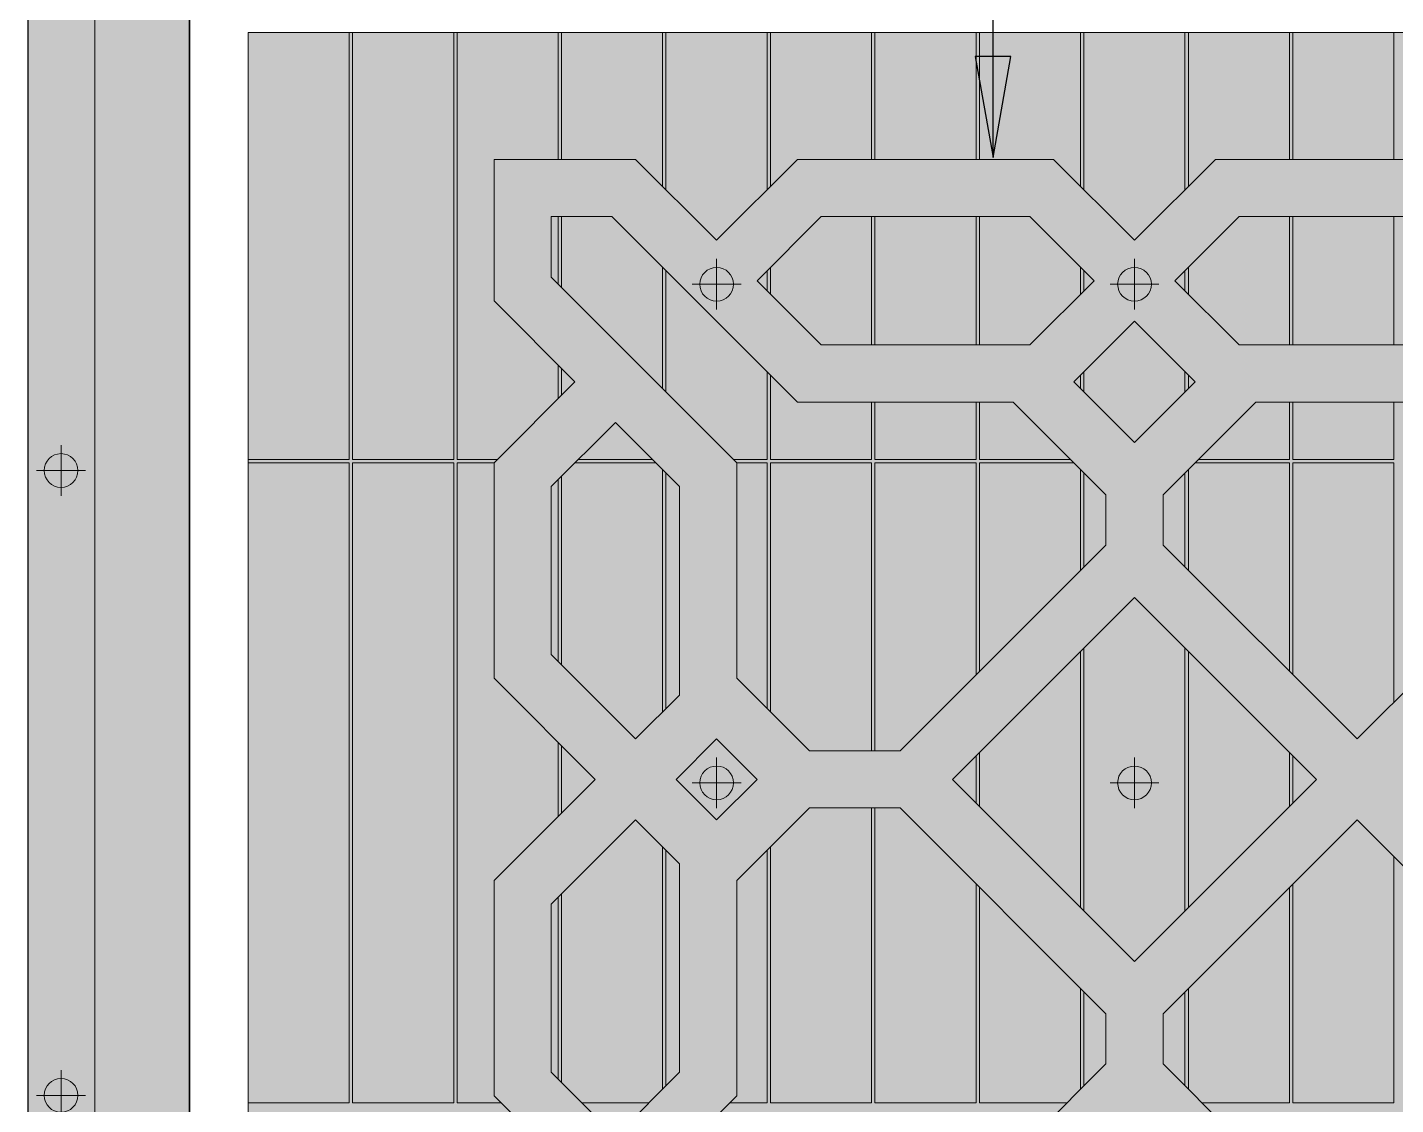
# Model space of a CAD drawing. Header units: millimetres. Extents: x -794334 to -714814, y -17806 to 22403.
# Drawn here: x -766307 to -762247, y 6057 to 9255 of the extents above; entities that cross this region are included whole.
import ezdxf
from ezdxf.xclip import XClip

# ---------------------------------------------------------------- set-up
doc = ezdxf.new("R2010")
doc.units = ezdxf.units.MM
doc.header["$XCLIPFRAME"] = 0
for name, color, linetype, lineweight in [('A-ANNO-NOTE', 3, 'Continuous', 25), ('A-CLNG', 2, 'Continuous', 9), ('A-CLNG-PATT', 2, 'Continuous', 9), ('A-DETL-GENF', 2, 'Continuous', 9), ('A-GENM', 1, 'Continuous', 9), ('E-LITE-EQPM', 2, 'Continuous', 9)]:
    doc.layers.add(name, color=color, linetype=linetype, lineweight=lineweight)
doc.layers.add('A11_ALU.SOLID SHEET', color=2, linetype='Continuous')

# ---------------------------------------------------------------- blocks, each defined once
blk = doc.blocks.new('PP19 Double Pattern Feature Ceiling - Type 1-V209-4252-01 ENLARGED CONCOURSE LEVEL - REFLECTED CEILING PLAN - SHEET 3')
at = {"layer": 'A-GENM'}
h = blk.add_hatch(color=256, dxfattribs=at)
h.paths.add_polyline_path([(269.1, -1809.1), (1028.8, -1809.1), (1268.9, -1569), (1509.1, -1809.1), (2268.8, -1809.1), (2508.9, -1569), (2749.1, -1809.1), (3169.3, -1809.1), (3169.3, -1388.9), (2929.1, -1148.8), (3169.3, -908.7), (3169.3, -269), (2869.1, 31.2), (3169.3, 331.3), (3169.3, 971), (2929.1, 1211.2), (3169.3, 1451.3), (3169.3, 1871.5), (2749.1, 1871.5), (2508.9, 1631.4), (2268.8, 1871.5), (1509.1, 1871.5), (1268.9, 1631.4), (1028.8, 1871.5), (269.1, 1871.5), (28.9, 1631.4), (-211.2, 1871.5), (-970.9, 1871.5), (-1211.1, 1631.4), (-1451.2, 1871.5), (-2210.9, 1871.5), (-2451.1, 1631.4), (-2691.2, 1871.5), (-3111.4, 1871.5), (-3111.4, 1451.3), (-2871.3, 1211.2), (-3111.4, 971), (-3111.4, 331.3), (-2811.2, 31.2), (-3111.4, -269), (-3111.4, -908.7), (-2871.3, -1148.8), (-3111.4, -1388.9), (-3111.4, -1809.1), (-2691.2, -1809.1), (-2451.1, -1569), (-2210.9, -1809.1), (-1451.2, -1809.1), (-1211.1, -1569), (-970.9, -1809.1), (-211.2, -1809.1), (28.9, -1569)])
h.paths.add_polyline_path([(958.5, -1639.3), (339.4, -1639.3), (149, -1448.9), (339.4, -1258.5), (958.5, -1258.5), (1148.9, -1448.9)])
h.paths.add_polyline_path([(1736.1, -1639.3), (1579.4, -1639.3), (1389, -1448.9), (1579.4, -1258.5), (2198.5, -1258.5), (2388.9, -1448.9), (2198.5, -1639.3)])
h.paths.add_polyline_path([(-900.6, -1639.3), (-1091, -1448.9), (-900.6, -1258.5), (-281.5, -1258.5), (-91.1, -1448.9), (-281.5, -1639.3), (-435.9, -1639.3)])
h.paths.add_polyline_path([(-2140.6, -1639.3), (-2331, -1448.9), (-2140.6, -1258.5), (-1521.5, -1258.5), (-1331.1, -1448.9), (-1521.9, -1639.3)])
h.paths.add_polyline_path([(2999.5, -1639.3), (2819.4, -1639.3), (2268.8, -1088.8), (1629.1, -1088.8), (1353.8, -813.5), (1353.8, -664.3), (1964.4, -53.7), (2233.7, -53.7), (2448.9, -269), (2448.9, -908.7), (2999.5, -1459.2)])
h.paths.add_polyline_path([(-2941.6, -1639.3), (-2941.6, -1459.2), (-2391, -908.7), (-2391, -269), (-2175.8, -53.7), (-1906.5, -53.7), (-1295.9, -664.3), (-1295.9, -813.5), (-1571.2, -1088.8), (-2210.9, -1088.8), (-2761.5, -1639.3)])
h.paths.add_polyline_path([(1268.9, -1328.9), (1088.9, -1148.8), (1268.9, -968.7), (1449, -1148.8), (1354.9, -1242.9)])
h.paths.add_polyline_path([(-1211.1, -1328.9), (-1391.1, -1148.8), (-1211.1, -968.7), (-1031, -1148.8), (-1125.1, -1242.9)])
h.paths.add_polyline_path([(28.9, -1328.9), (-151.1, -1148.8), (28.9, -968.7), (209, -1148.8)])
h.paths.add_polyline_path([(650.1, -1088.8), (389.1, -1088.8), (113.8, -813.5), (113.8, -583.7), (608.6, -88.9), (1184.1, -664.3), (1184.1, -813.5), (908.8, -1088.8)])
h.paths.add_polyline_path([(-331.2, -1088.8), (-850.9, -1088.8), (-1126.2, -813.5), (-1126.2, -664.3), (-550.7, -88.9), (-55.9, -583.7), (-55.9, -813.5)])
h.paths.add_polyline_path([(2809.1, -1028.7), (2618.7, -838.3), (2618.7, -219.2), (2749.1, -88.9), (2999.5, -339.3), (2999.5, -838.3), (2822.1, -1015.7)])
h.paths.add_polyline_path([(-2751.2, -1028.7), (-2941.6, -838.3), (-2941.6, -339.3), (-2691.2, -88.9), (-2560.8, -219.2), (-2560.8, -838.3), (-2608, -885.5)])
h.paths.add_polyline_path([(1268.9, -509.1), (728.7, 31.2), (1268.9, 571.4), (1809.2, 31.2), (1736.1, -41.9)])
h.paths.add_polyline_path([(-1211.1, -509.1), (-1751.3, 31.2), (-1211.1, 571.4), (-670.8, 31.2)])
h.paths.add_polyline_path([(28.9, -428.4), (-430.7, 31.2), (28.9, 490.8), (488.6, 31.2)])
h.paths.add_polyline_path([(2508.9, -88.9), (2388.9, 31.2), (2508.9, 151.2), (2629, 31.2)])
h.paths.add_polyline_path([(-2451.1, -88.9), (-2571.1, 31.2), (-2451.1, 151.2), (-2331, 31.2)])
h.paths.add_polyline_path([(1964.4, 116.1), (1353.8, 726.7), (1353.8, 875.8), (1629.1, 1151.1), (2268.8, 1151.1), (2819.4, 1701.7), (2999.5, 1701.7), (2999.5, 1521.6), (2448.9, 971), (2448.9, 331.3), (2233.7, 116.1)])
h.paths.add_polyline_path([(-2175.8, 116.1), (-2391, 331.3), (-2391, 971), (-2941.6, 1521.6), (-2941.6, 1701.7), (-2761.5, 1701.7), (-2210.9, 1151.1), (-1571.2, 1151.1), (-1295.9, 875.8), (-1295.9, 726.7), (-1906.5, 116.1)])
h.paths.add_polyline_path([(608.6, 151.2), (113.8, 646), (113.8, 875.8), (389.1, 1151.1), (908.8, 1151.1), (1184.1, 875.8), (1184.1, 726.7)])
h.paths.add_polyline_path([(2749.1, 151.2), (2618.7, 281.6), (2618.7, 900.7), (2809.1, 1091.1), (2999.5, 900.7), (2999.5, 401.7), (2822.1, 224.3)])
h.paths.add_polyline_path([(-550.7, 151.2), (-1126.2, 726.7), (-1126.2, 875.8), (-850.9, 1151.1), (-331.2, 1151.1), (-55.9, 875.8), (-55.9, 646), (-435.9, 266.1)])
h.paths.add_polyline_path([(-2691.2, 151.2), (-2941.6, 401.7), (-2941.6, 900.7), (-2751.2, 1091.1), (-2560.8, 900.7), (-2560.8, 281.6), (-2608, 234.4)])
h.paths.add_polyline_path([(1268.9, 1031.1), (1088.9, 1211.2), (1268.9, 1391.2), (1449, 1211.2)])
h.paths.add_polyline_path([(28.9, 1031.1), (-151.1, 1211.2), (28.9, 1391.2), (209, 1211.2)])
h.paths.add_polyline_path([(-1211.1, 1031.1), (-1391.1, 1211.2), (-1211.1, 1391.2), (-1031, 1211.2)])
h.paths.add_polyline_path([(650.1, 1320.9), (339.4, 1320.9), (149, 1511.3), (339.4, 1701.7), (958.5, 1701.7), (1148.9, 1511.3), (958.5, 1320.9)])
h.paths.add_polyline_path([(1736.1, 1320.9), (1579.4, 1320.9), (1389, 1511.3), (1579.4, 1701.7), (2198.5, 1701.7), (2388.9, 1511.3), (2198.5, 1320.9)])
h.paths.add_polyline_path([(-900.6, 1320.9), (-1091, 1511.3), (-900.6, 1701.7), (-281.5, 1701.7), (-91.1, 1511.3), (-281.5, 1320.9), (-435.9, 1320.9)])
h.paths.add_polyline_path([(-1521.9, 1320.9), (-2140.6, 1320.9), (-2331, 1511.3), (-2140.6, 1701.7), (-1521.5, 1701.7), (-1331.1, 1511.3), (-1521.5, 1320.9)])
for p, q in [((-2691.2, 1871.5), (-3111.4, 1871.5)), ((-3111.4, 1871.5), (-3111.4, 1451.3)), ((-3111.4, 1451.3), (-3111.4, 1871.5)), ((-3111.4, 1871.5), (-2691.2, 1871.5)), ((-2451.1, 1631.4), (-2691.2, 1871.5)), ((-2691.2, 1871.5), (-2451.1, 1631.4)), ((-2210.9, 1871.5), (-2451.1, 1631.4)), ((-2451.1, 1631.4), (-2210.9, 1871.5)), ((-1451.2, 1871.5), (-2210.9, 1871.5)), ((-2210.9, 1871.5), (-1451.2, 1871.5)), ((-1211.1, 1631.4), (-1451.2, 1871.5)), ((-1451.2, 1871.5), (-1211.1, 1631.4)), ((-970.9, 1871.5), (-1211.1, 1631.4)), ((-1211.1, 1631.4), (-970.9, 1871.5)), ((-211.2, 1871.5), (-970.9, 1871.5)), ((-970.9, 1871.5), (-211.2, 1871.5)), ((-2941.6, 1521.6), (-2941.6, 1701.7)), ((-2941.6, 1701.7), (-2761.5, 1701.7)), ((-2761.5, 1701.7), (-2941.6, 1701.7)), ((-2941.6, 1701.7), (-2941.6, 1521.6)), ((-2761.5, 1701.7), (-2210.9, 1151.1)), ((-2210.9, 1151.1), (-2761.5, 1701.7)), ((-2331, 1511.3), (-2140.6, 1701.7)), ((-2140.6, 1701.7), (-2331, 1511.3)), ((-2140.6, 1701.7), (-1521.9, 1701.7)), ((-1521.5, 1701.7), (-2140.6, 1701.7)), ((-1521.5, 1701.7), (-1331.1, 1511.3)), ((-1331.1, 1511.3), (-1521.5, 1701.7)), ((-1091, 1511.3), (-900.6, 1701.7)), ((-900.6, 1701.7), (-1091, 1511.3)), ((-900.6, 1701.7), (-281.5, 1701.7)), ((-281.5, 1701.7), (-900.6, 1701.7)), ((-2391, 971), (-2941.6, 1521.6)), ((-2941.6, 1521.6), (-2391, 971)), ((-2140.6, 1320.9), (-2331, 1511.3)), ((-2331, 1511.3), (-2140.6, 1320.9)), ((-1331.1, 1511.3), (-1521.5, 1320.9)), ((-1521.5, 1320.9), (-1331.1, 1511.3)), ((-900.6, 1320.9), (-1091, 1511.3)), ((-1091, 1511.3), (-900.6, 1320.9)), ((-3111.4, 1451.3), (-2871.3, 1211.2)), ((-2871.3, 1211.2), (-3111.4, 1451.3)), ((-1391.1, 1211.2), (-1211.1, 1391.2)), ((-1211.1, 1391.2), (-1391.1, 1211.2)), ((-1211.1, 1391.2), (-1031, 1211.2)), ((-1031, 1211.2), (-1211.1, 1391.2)), ((-1521.9, 1320.9), (-2140.6, 1320.9)), ((-2140.6, 1320.9), (-1521.5, 1320.9)), ((-281.5, 1320.9), (-900.6, 1320.9)), ((-900.6, 1320.9), (-281.5, 1320.9)), ((-2871.3, 1211.2), (-3111.4, 971)), ((-3111.4, 971), (-2871.3, 1211.2)), ((-1211.1, 1031.1), (-1391.1, 1211.2)), ((-1391.1, 1211.2), (-1211.1, 1031.1)), ((-1031, 1211.2), (-1211.1, 1031.1)), ((-1211.1, 1031.1), (-1031, 1211.2)), ((-2210.9, 1151.1), (-1571.2, 1151.1)), ((-1571.2, 1151.1), (-2210.9, 1151.1)), ((-1571.2, 1151.1), (-1295.9, 875.8)), ((-1295.9, 875.8), (-1571.2, 1151.1)), ((-1126.2, 875.8), (-850.9, 1151.1)), ((-850.9, 1151.1), (-1126.2, 875.8)), ((-850.9, 1151.1), (-331.2, 1151.1)), ((-331.2, 1151.1), (-850.9, 1151.1)), ((-2941.6, 900.7), (-2751.2, 1091.1)), ((-2751.2, 1091.1), (-2941.6, 900.7)), ((-2751.2, 1091.1), (-2560.8, 900.7)), ((-2560.8, 900.7), (-2751.2, 1091.1)), ((-3111.4, 971), (-3111.4, 331.3)), ((-3111.4, 331.3), (-3111.4, 971)), ((-2391, 331.3), (-2391, 971)), ((-2391, 971), (-2391, 331.3)), ((-2941.6, 401.7), (-2941.6, 900.7)), ((-2941.6, 900.7), (-2941.6, 401.7)), ((-2560.8, 900.7), (-2560.8, 281.6)), ((-2560.8, 281.6), (-2560.8, 900.7)), ((-1295.9, 875.8), (-1295.9, 726.7)), ((-1295.9, 726.7), (-1295.9, 875.8)), ((-1126.2, 726.7), (-1126.2, 875.8)), ((-1126.2, 875.8), (-1126.2, 726.7)), ((-1295.9, 726.7), (-1906.5, 116.1)), ((-1906.5, 116.1), (-1295.9, 726.7)), ((-550.7, 151.2), (-1126.2, 726.7)), ((-1126.2, 726.7), (-550.7, 151.2)), ((-55.9, 646), (-550.7, 151.2)), ((-550.7, 151.2), (-55.9, 646)), ((-1751.3, 31.2), (-1211.1, 571.4)), ((-1211.1, 571.4), (-1751.3, 31.2)), ((-1211.1, 571.4), (-670.8, 31.2)), ((-670.8, 31.2), (-1211.1, 571.4)), ((-2691.2, 151.2), (-2941.6, 401.7)), ((-2941.6, 401.7), (-2691.2, 151.2)), ((-3111.4, 331.3), (-2811.2, 31.2)), ((-2811.2, 31.2), (-3111.4, 331.3)), ((-2175.8, 116.1), (-2391, 331.3)), ((-2391, 331.3), (-2175.8, 116.1)), ((-2560.8, 281.6), (-2691.2, 151.2)), ((-2691.2, 151.2), (-2560.8, 281.6)), ((-2571.1, 31.2), (-2451.1, 151.2)), ((-2451.1, 151.2), (-2571.1, 31.2)), ((-2451.1, 151.2), (-2331, 31.2)), ((-2331, 31.2), (-2451.1, 151.2)), ((-1906.5, 116.1), (-2175.8, 116.1)), ((-2175.8, 116.1), (-1906.5, 116.1)), ((-2811.2, 31.2), (-3111.4, -269)), ((-3111.4, -269), (-2811.2, 31.2)), ((-2451.1, -88.9), (-2571.1, 31.2)), ((-2571.1, 31.2), (-2451.1, -88.9)), ((-2331, 31.2), (-2451.1, -88.9)), ((-2451.1, -88.9), (-2331, 31.2)), ((-1211.1, -509.1), (-1751.3, 31.2)), ((-1751.3, 31.2), (-1211.1, -509.1)), ((-670.8, 31.2), (-1211.1, -509.1)), ((-1211.1, -509.1), (-670.8, 31.2)), ((-2391, -269), (-2175.8, -53.7)), ((-2175.8, -53.7), (-2391, -269)), ((-2175.8, -53.7), (-1906.5, -53.7)), ((-1906.5, -53.7), (-2175.8, -53.7)), ((-1906.5, -53.7), (-1295.9, -664.3)), ((-1295.9, -664.3), (-1906.5, -53.7)), ((-2941.6, -339.3), (-2691.2, -88.9)), ((-2691.2, -88.9), (-2941.6, -339.3)), ((-2691.2, -88.9), (-2560.8, -219.2)), ((-2560.8, -219.2), (-2691.2, -88.9)), ((-1126.2, -664.3), (-550.7, -88.9)), ((-550.7, -88.9), (-1126.2, -664.3)), ((-550.7, -88.9), (-55.9, -583.7)), ((-55.9, -583.7), (-550.7, -88.9)), ((-2560.8, -219.2), (-2560.8, -838.3)), ((-2560.8, -838.3), (-2560.8, -219.2)), ((-3111.4, -269), (-3111.4, -908.7)), ((-3111.4, -908.7), (-3111.4, -269)), ((-2391, -908.7), (-2391, -269)), ((-2391, -269), (-2391, -908.7)), ((-2941.6, -838.3), (-2941.6, -339.3)), ((-2941.6, -339.3), (-2941.6, -838.3)), ((-1295.9, -664.3), (-1295.9, -813.5)), ((-1295.9, -813.5), (-1295.9, -664.3)), ((-1126.2, -813.5), (-1126.2, -664.3)), ((-1126.2, -664.3), (-1126.2, -813.5)), ((-2751.2, -1028.7), (-2941.6, -838.3)), ((-2941.6, -838.3), (-2751.2, -1028.7)), ((-2560.8, -838.3), (-2751.2, -1028.7)), ((-2751.2, -1028.7), (-2560.8, -838.3)), ((-1295.9, -813.5), (-1571.2, -1088.8)), ((-1571.2, -1088.8), (-1295.9, -813.5)), ((-850.9, -1088.8), (-1126.2, -813.5)), ((-1126.2, -813.5), (-850.9, -1088.8)), ((-3111.4, -908.7), (-2871.3, -1148.8)), ((-2871.3, -1148.8), (-3111.4, -908.7)), ((-2941.6, -1459.2), (-2391, -908.7)), ((-2391, -908.7), (-2941.6, -1459.2))]:
    blk.add_line(p, q, dxfattribs=at)
blk = doc.blocks.new('Curved Concourse Ceiling6 - Curved Concourse Ceiling-12515612-4252-01 ENLARGED CONCOURSE LEVEL - REFLECTED CEILING PLAN - SHEET 3')
at = {"layer": 'A-GENM'}
h = blk.add_hatch(color=256, dxfattribs=at)
h.paths.add_polyline_path([(-757257.5, 4129), (-757257.5, 9894), (-766307.5, 9893.7), (-766307.4, 4129), (-757903.1, 4129)])
h.paths.add_polyline_path([(-757903.1, 4329), (-766107.5, 4329), (-766107.5, 9694), (-757457.5, 9694), (-757457.5, 4329)])
blk.add_hatch(color=256, dxfattribs=at).paths.add_polyline_path([(-766107.5, 4329), (-765827.5, 4609), (-765827.5, 9414), (-766107.5, 9694), (-766107.5, 4367.5)])
for p, q in [((-766107.5, 9694), (-766107.5, 4329)), ((-766107.5, 9694), (-766107.5, 4329)), ((-765827.5, 4609), (-765827.5, 9414)), ((-765827.5, 9414), (-765827.5, 4609))]:
    blk.add_line(p, q, dxfattribs=at)
blk = doc.blocks.new('*U1029')
at = {"layer": 'A-CLNG-PATT', "lineweight": 25}
h = blk.add_hatch(dxfattribs=at)
h.set_pattern_fill('FP_8', color=256, style=0, pattern_type=2)
h.set_pattern_definition([(270.014, (43947.63, -8158.4), (155.663, -155.587), [37.733, -273.517]), (270.014, (43927.63, -8150.12), (155.663, -155.587), [46.017, -265.233]), (180.014, (43993.66, -8216.12), (-155.663, 155.587), [46.017, -265.233]), (180.014, (43985.37, -8196.12), (-155.663, 155.587), [37.733, -273.517]), (225.014, (44001.3, -8180.18), (-155.663, 155.587), [22.539, -197.548]), (225.014, (44015.45, -8194.32), (-155.663, 155.587), [30.823, -189.264]), (135.014, (44037.25, -8216.11), (155.587, 155.663), [30.823, -189.264]), (135.014, (44045.53, -8196.1), (155.587, 155.663), [22.539, -197.548]), (180.014, (44083.26, -8196.1), (-155.663, 155.587), [37.733, -273.517]), (180.014, (44083.27, -8216.1), (-155.663, 155.587), [46.017, -265.233]), (270.014, (44103.25, -8150.08), (155.663, -155.587), [46.017, -265.233]), (270.014, (44083.25, -8158.37), (155.663, -155.587), [37.733, -273.517]), (135.014, (44083.25, -8158.37), (155.587, 155.663), [22.539, -197.548]), (135.014, (44103.25, -8150.08), (155.587, 155.663), [30.823, -189.264]), (225.014, (44103.24, -8106.49), (-155.663, 155.587), [30.823, -189.264]), (225.014, (44083.24, -8098.2), (-155.663, 155.587), [22.539, -197.548]), (270.014, (44083.23, -8060.47), (155.663, -155.587), [37.733, -273.517]), (270.014, (44103.23, -8060.47), (155.663, -155.587), [46.017, -265.233]), (180.014, (44083.23, -8040.47), (-155.663, 155.587), [46.017, -265.233]), (180.014, (44083.23, -8060.47), (-155.663, 155.587), [37.733, -273.517]), (225.014, (44045.5, -8060.48), (-155.663, 155.587), [22.539, -197.548]), (225.014, (44037.2, -8040.49), (-155.663, 155.587), [30.823, -189.264]), (315.014, (43993.62, -8040.5), (155.587, 155.663), [30.823, -189.264]), (315.014, (43985.34, -8060.5), (155.587, 155.663), [22.539, -197.548]), (180.014, (43985.34, -8060.5), (-155.663, 155.587), [37.733, -273.517]), (180.014, (43993.62, -8040.5), (-155.663, 155.587), [46.017, -265.233]), (270.014, (43927.6, -8060.51), (155.663, -155.587), [46.017, -265.233]), (270.014, (43947.6, -8060.5), (155.663, -155.587), [37.733, -273.517]), (315.014, (43947.61, -8098.24), (155.587, 155.663), [22.539, -197.548]), (315.014, (43927.62, -8106.53), (155.587, 155.663), [30.823, -189.264]), (225.014, (43949.42, -8128.32), (-155.663, 155.587), [30.823, -189.264]), (225.014, (43963.56, -8142.46), (-155.663, 155.587), [22.539, -197.548]), (225.014, (44001.28, -8076.43), (-155.663, 155.587), [53.362, -166.725]), (225.014, (44015.42, -8090.57), (-155.663, 155.587), [53.362, -166.725]), (225.014, (44053.17, -8128.3), (-155.663, 155.587), [53.362, -166.725]), (225.014, (44067.31, -8142.43), (-155.663, 155.587), [53.362, -166.725]), (315.014, (43963.56, -8142.46), (155.587, 155.663), [53.362, -166.725]), (315.014, (43977.7, -8128.31), (155.587, 155.663), [53.362, -166.725]), (135.014, (44053.17, -8128.3), (155.587, 155.663), [53.362, -166.725]), (135.014, (44067.3, -8114.15), (155.587, 155.663), [53.362, -166.725])])
h.paths.add_polyline_path([(13229.9, 1205), (20969.9, 1205), (20969.9, 5660), (13229.9, 5660), (13229.9, 1504.9)])
h.paths.add_polyline_path([(19340, 1602.8), (18580.2, 1602.8), (18340.1, 1842.9), (18100, 1602.8), (17340.2, 1602.8), (17100.1, 1842.9), (16860, 1602.8), (16100.2, 1602.8), (15860.1, 1842.9), (15620, 1602.8), (14860.2, 1602.8), (14620.1, 1842.9), (14380, 1602.8), (13959.8, 1602.8), (13959.8, 2023), (14199.9, 2263.1), (13959.8, 2503.2), (13959.8, 3142.9), (14259.9, 3443), (13959.8, 3743.2), (13959.8, 4382.9), (14199.9, 4623), (13959.8, 4863.1), (13959.8, 5283.3), (14380, 5283.3), (14620.1, 5043.2), (14860.2, 5283.3), (15620, 5283.3), (15860.1, 5043.2), (16100.2, 5283.3), (16860, 5283.3), (17100.1, 5043.2), (17340.2, 5283.3), (18100, 5283.3), (18340.1, 5043.2), (18580.2, 5283.3), (19340, 5283.3), (19580.1, 5043.2), (19820.2, 5283.3), (20240.4, 5283.3), (20240.4, 4863.1), (20000.3, 4623), (20240.4, 4382.9), (20240.4, 3743.2), (19940.3, 3443), (20240.4, 3142.9), (20240.4, 2503.2), (20000.3, 2263.1), (20240.4, 2023), (20240.4, 1602.8), (19820.2, 1602.8), (19580.1, 1842.9), (19460, 1722.8)])
h.paths.add_polyline_path([(17679.8, 1772.5), (18029.6, 1772.5), (18220, 1962.9), (18029.6, 2153.3), (17410.5, 2153.3), (17220.1, 1962.9), (17410.5, 1772.5)])
h.paths.add_polyline_path([(19269.6, 1772.5), (19460, 1962.9), (19269.6, 2153.3), (18650.5, 2153.3), (18460.1, 1962.9), (18650.5, 1772.5), (18807.3, 1772.5)])
h.paths.add_polyline_path([(16170.5, 1772.5), (16789.6, 1772.5), (16980, 1962.9), (16789.6, 2153.3), (16170.5, 2153.3), (15980.1, 1962.9), (16100.2, 1842.9)])
h.paths.add_polyline_path([(15549.6, 1772.5), (15740, 1962.9), (15549.2, 2153.3), (14930.5, 2153.3), (14740.1, 1962.9), (14930.5, 1772.5), (15549.2, 1772.5)])
h.paths.add_polyline_path([(19893.3, 1772.5), (20070.6, 1772.5), (20070.6, 1952.6), (19520.1, 2503.2), (19520.1, 3142.9), (19304.8, 3358.2), (19035.6, 3358.2), (18425, 2747.6), (18425, 2598.4), (18700.3, 2323.1), (19340, 2323.1), (19890.5, 1772.5)])
h.paths.add_polyline_path([(14129.6, 1772.5), (14309.6, 1772.5), (14860.2, 2323.1), (15499.9, 2323.1), (15775.2, 2598.4), (15775.2, 2747.6), (15164.6, 3358.2), (14895.4, 3358.2), (14680.1, 3142.9), (14680.1, 2503.2), (14129.6, 1952.6)])
h.paths.add_polyline_path([(18340.1, 2083), (18520.2, 2263.1), (18340.1, 2443.2), (18160, 2263.1), (18254.1, 2169)])
h.paths.add_polyline_path([(15860.1, 2083), (16040.2, 2263.1), (15860.1, 2443.2), (15680, 2263.1), (15774.1, 2169)])
h.paths.add_polyline_path([(17100.1, 2083), (17280.2, 2263.1), (17100.1, 2443.2), (16920, 2263.1), (17015.2, 2167.9)])
h.paths.add_polyline_path([(17460.3, 2323.1), (17979.9, 2323.1), (18255.2, 2598.4), (18255.2, 2747.6), (17679.8, 3323), (17185, 2828.2), (17185, 2598.4), (17410.5, 2372.8)])
h.paths.add_polyline_path([(16739.9, 2323.1), (17015.2, 2598.4), (17015.2, 2828.2), (16520.4, 3323), (15945, 2747.6), (15945, 2598.4), (16220.3, 2323.1), (16635.2, 2323.1)])
h.paths.add_polyline_path([(14319.9, 2383.1), (14510.3, 2573.5), (14510.3, 3192.6), (14380, 3323), (14129.6, 3072.6), (14129.6, 2573.5), (14309.6, 2393.4)])
h.paths.add_polyline_path([(19880.2, 2383.1), (20070.6, 2573.5), (20070.6, 3072.6), (19820.2, 3323), (19689.8, 3192.6), (19689.8, 2573.5), (19760.2, 2503.2)])
h.paths.add_polyline_path([(18340.1, 2902.8), (18880.3, 3443), (18340.1, 3983.3), (17799.8, 3443), (18255.2, 2987.7)])
h.paths.add_polyline_path([(15860.1, 2902.8), (16400.3, 3443), (15860.1, 3983.3), (15319.8, 3443), (15775.2, 2987.7)])
h.paths.add_polyline_path([(17100.1, 2983.4), (17559.7, 3443), (17100.1, 3902.7), (16640.5, 3443), (17015.2, 3068.3)])
h.paths.add_polyline_path([(19580.1, 3323), (19700.1, 3443), (19580.1, 3563.1), (19460, 3443), (19544.9, 3358.2)])
h.paths.add_polyline_path([(14620.1, 3323), (14740.1, 3443), (14620.1, 3563.1), (14500, 3443), (14510.3, 3432.7)])
h.paths.add_polyline_path([(19304.8, 3527.9), (19520.1, 3743.2), (19520.1, 4382.9), (20070.6, 4933.5), (20070.6, 5113.5), (19890.5, 5113.5), (19340, 4563), (18700.3, 4563), (18425, 4287.7), (18425, 4138.5), (19035.6, 3527.9)])
h.paths.add_polyline_path([(14895.4, 3527.9), (15164.6, 3527.9), (15775.2, 4138.5), (15775.2, 4287.7), (15499.9, 4563), (14860.2, 4563), (14309.6, 5113.5), (14129.6, 5113.5), (14129.6, 4933.5), (14680.1, 4382.9), (14680.1, 3743.2), (14860.2, 3563.1)])
h.paths.add_polyline_path([(17679.8, 3563.1), (18255.2, 4138.5), (18255.2, 4287.7), (17979.9, 4563), (17460.3, 4563), (17185, 4287.7), (17185, 4057.9), (17559.7, 3683.2)])
h.paths.add_polyline_path([(19820.2, 3563.1), (20070.6, 3813.5), (20070.6, 4312.6), (19880.2, 4503), (19689.8, 4312.6), (19689.8, 3693.5), (19700.1, 3683.2)])
h.paths.add_polyline_path([(16520.4, 3563.1), (17015.2, 4057.9), (17015.2, 4287.7), (16739.9, 4563), (16220.3, 4563), (15945, 4287.7), (15945, 4138.5), (16400.3, 3683.2)])
h.paths.add_polyline_path([(14380, 3563.1), (14510.3, 3693.5), (14510.3, 4312.6), (14319.9, 4503), (14129.6, 4312.6), (14129.6, 3813.5), (14259.9, 3683.2)])
h.paths.add_polyline_path([(15860.1, 4442.9), (16040.2, 4623), (15860.1, 4803.1), (15680, 4623), (15775.2, 4527.8)])
h.paths.add_polyline_path([(17100.1, 4442.9), (17280.2, 4623), (17100.1, 4803.1), (16920, 4623), (17015.2, 4527.8)])
h.paths.add_polyline_path([(18340.1, 4442.9), (18520.2, 4623), (18340.1, 4803.1), (18160, 4623), (18255.2, 4527.8)])
h.paths.add_polyline_path([(18029.6, 4732.8), (18220, 4923.2), (18029.6, 5113.5), (17410.5, 5113.5), (17220.1, 4923.2), (17410.5, 4732.8), (17979.9, 4732.8)])
h.paths.add_polyline_path([(19269.6, 4732.8), (19460, 4923.2), (19269.6, 5113.5), (18650.5, 5113.5), (18460.1, 4923.2), (18650.5, 4732.8), (18807.3, 4732.8)])
h.paths.add_polyline_path([(16220.3, 4732.8), (16789.6, 4732.8), (16980, 4923.2), (16789.6, 5113.5), (16170.5, 5113.5), (15980.1, 4923.2), (16170.5, 4732.8)])
h.paths.add_polyline_path([(15549.6, 4732.8), (15740, 4923.2), (15549.2, 5113.5), (14930.5, 5113.5), (14740.1, 4923.2), (14930.5, 4732.8), (15549.2, 4732.8)])
at = {"layer": 'A-CLNG'}
for p, q in [((20969.9, 5660), (13229.9, 5660)), ((13229.9, 5660), (13229.9, 1205)), ((13229.9, 1205), (13229.9, 5660)), ((13229.9, 5660), (20969.9, 5660)), ((13529.9, 5660), (13229.9, 5660)), ((13229.9, 5660), (13229.9, 4392.5)), ((13229.9, 4392.5), (13229.9, 5660)), ((13229.9, 5660), (13529.9, 5660)), ((13529.9, 5660), (13529.9, 4392.5)), ((13839.9, 5660), (13539.9, 5660)), ((13539.9, 4392.5), (13539.9, 5660)), ((13539.9, 5660), (13839.9, 5660)), ((13839.9, 5660), (13839.9, 4392.5)), ((14149.9, 5660), (13849.9, 5660)), ((13849.9, 4392.5), (13849.9, 5660)), ((13849.9, 5660), (14149.9, 5660)), ((14149.9, 5660), (14149.9, 5283.3)), ((14459.9, 5660), (14159.9, 5660)), ((14159.9, 5283.3), (14159.9, 5660)), ((14159.9, 5660), (14459.9, 5660)), ((14459.9, 5660), (14459.9, 5203.4)), ((14769.9, 5660), (14469.9, 5660)), ((14469.9, 5193.4), (14469.9, 5660)), ((14469.9, 5660), (14769.9, 5660)), ((14769.9, 5660), (14769.9, 5193)), ((15079.9, 5660), (14779.9, 5660)), ((14779.9, 5203), (14779.9, 5660)), ((14779.9, 5660), (15079.9, 5660)), ((15079.9, 5660), (15079.9, 5283.3)), ((15389.9, 5660), (15089.9, 5660)), ((15089.9, 5283.3), (15089.9, 5660)), ((15089.9, 5660), (15389.9, 5660)), ((15389.9, 5660), (15389.9, 5283.3)), ((15699.9, 5660), (15399.9, 5660)), ((15399.9, 5283.3), (15399.9, 5660)), ((15399.9, 5660), (15699.9, 5660)), ((15699.9, 5660), (15699.9, 5203.4)), ((16009.9, 5660), (15709.9, 5660)), ((15709.9, 5193.4), (15709.9, 5660)), ((15709.9, 5660), (16009.9, 5660)), ((16009.9, 5660), (16009.9, 5193)), ((16319.9, 5660), (16019.9, 5660)), ((16019.9, 5203), (16019.9, 5660)), ((16019.9, 5660), (16319.9, 5660)), ((16319.9, 5660), (16319.9, 5283.3)), ((16629.9, 5660), (16329.9, 5660)), ((16329.9, 5283.3), (16329.9, 5660)), ((16329.9, 5660), (16629.9, 5660)), ((16629.9, 5660), (16629.9, 5283.3)), ((14149.9, 5113.5), (14149.9, 4913.1)), ((14159.9, 4903.1), (14159.9, 5113.5)), ((15079.9, 5113.5), (15079.9, 4732.8)), ((15089.9, 4732.8), (15089.9, 5113.5)), ((15389.9, 5113.5), (15389.9, 4732.8)), ((15399.9, 4732.8), (15399.9, 5113.5)), ((16319.9, 5113.5), (16319.9, 4732.8)), ((16329.9, 4732.8), (16329.9, 5113.5)), ((16629.9, 5113.5), (16629.9, 4732.8)), ((14459.9, 4963.3), (14459.9, 4603.1)), ((14469.9, 4593.1), (14469.9, 4953.3)), ((14779.9, 4883.4), (14779.9, 4962.9)), ((15699.9, 4963.3), (15699.9, 4883)), ((15709.9, 4893), (15709.9, 4953.3)), ((16019.9, 4883.4), (16019.9, 4962.9)), ((14769.9, 4952.9), (14769.9, 4893.4)), ((16009.9, 4952.9), (16009.9, 4893.4)), ((14149.9, 4673), (14149.9, 4573)), ((14159.9, 4583), (14159.9, 4663)), ((14769.9, 4653.3), (14769.9, 4392.5)), ((14779.9, 4392.5), (14779.9, 4643.3)), ((15699.9, 4642.9), (15699.9, 4603.1)), ((15709.9, 4593.1), (15709.9, 4652.9)), ((16009.9, 4653.3), (16009.9, 4592.7)), ((16019.9, 4602.7), (16019.9, 4643.3)), ((15079.9, 4563), (15079.9, 4392.5)), ((15089.9, 4392.5), (15089.9, 4563)), ((15389.9, 4563), (15389.9, 4392.5)), ((15399.9, 4392.5), (15399.9, 4563)), ((16319.9, 4563), (16319.9, 4392.5)), ((16329.9, 4392.5), (16329.9, 4563)), ((16629.9, 4563), (16629.9, 4392.5)), ((13529.9, 4392.5), (13229.9, 4392.5)), ((13839.9, 4392.5), (13539.9, 4392.5)), ((13969.4, 4392.5), (13849.9, 4392.5)), ((14430.4, 4392.5), (14209.5, 4392.5)), ((14769.9, 4392.5), (14670.5, 4392.5)), ((15079.9, 4392.5), (14779.9, 4392.5)), ((15389.9, 4392.5), (15089.9, 4392.5)), ((15670.4, 4392.5), (15399.9, 4392.5)), ((16319.9, 4392.5), (16049.8, 4392.5)), ((16629.9, 4392.5), (16329.9, 4392.5)), ((13229.9, 4382.5), (13229.9, 2482.5)), ((13229.9, 2482.5), (13229.9, 4382.5)), ((13229.9, 4382.5), (13529.9, 4382.5)), ((13529.9, 4382.5), (13529.9, 2482.5)), ((13539.9, 2482.5), (13539.9, 4382.5)), ((13539.9, 4382.5), (13839.9, 4382.5)), ((13839.9, 4382.5), (13839.9, 2482.5)), ((13849.9, 2482.5), (13849.9, 4382.5)), ((13849.9, 4382.5), (13959.8, 4382.5)), ((14199.5, 4382.5), (14440.4, 4382.5)), ((14459.9, 4363), (14459.9, 3643)), ((14469.9, 3653), (14469.9, 4353)), ((14680.1, 4382.5), (14769.9, 4382.5)), ((14769.9, 4382.5), (14769.9, 3653.4)), ((14779.9, 3643.4), (14779.9, 4382.5)), ((14779.9, 4382.5), (15079.9, 4382.5)), ((15079.9, 4382.5), (15079.9, 3527.9)), ((15089.9, 3527.9), (15089.9, 4382.5)), ((15089.9, 4382.5), (15389.9, 4382.5)), ((15389.9, 4382.5), (15389.9, 3753.2)), ((15399.9, 3763.2), (15399.9, 4382.5)), ((15399.9, 4382.5), (15680.4, 4382.5)), ((15699.9, 4363), (15699.9, 4063.2)), ((15709.9, 4073.2), (15709.9, 4353)), ((16009.9, 4352.6), (16009.9, 4073.6)), ((16019.9, 4063.6), (16019.9, 4362.6)), ((16039.8, 4382.5), (16319.9, 4382.5)), ((16319.9, 4382.5), (16319.9, 3763.6)), ((16329.9, 3753.6), (16329.9, 4382.5)), ((16329.9, 4382.5), (16629.9, 4382.5)), ((16629.9, 4382.5), (16629.9, 3672.6)), ((14149.9, 4332.9), (14149.9, 3793.2)), ((14159.9, 3783.2), (14159.9, 4342.9)), ((15699.9, 3823.1), (15699.9, 3063)), ((15709.9, 3053), (15709.9, 3833.1)), ((16009.9, 3833.5), (16009.9, 3052.6)), ((16019.9, 3062.6), (16019.9, 3823.5)), ((14149.9, 3553.1), (14149.9, 3333)), ((14159.9, 3343), (14159.9, 3543.1)), ((15389.9, 3513.1), (15389.9, 3373)), ((15399.9, 3363), (15399.9, 3523.1)), ((16319.9, 3523.5), (16319.9, 3362.6)), ((16329.9, 3372.6), (16329.9, 3513.5)), ((15079.9, 3358.2), (15079.9, 2482.5)), ((15089.9, 2482.5), (15089.9, 3358.2)), ((14459.9, 3243.1), (14459.9, 2523.1)), ((14469.9, 2533.1), (14469.9, 3233.1)), ((14769.9, 3232.7), (14769.9, 2482.5)), ((14779.9, 2482.5), (14779.9, 3242.7)), ((16629.9, 3213.5), (16629.9, 2482.5)), ((15389.9, 3132.9), (15389.9, 2482.5)), ((16329.9, 2482.5), (16329.9, 3132.5)), ((14149.9, 3092.9), (14149.9, 2553.2)), ((14159.9, 2543.2), (14159.9, 3102.9)), ((15399.9, 2482.5), (15399.9, 3122.9)), ((16319.9, 3122.5), (16319.9, 2482.5)), ((15699.9, 2822.9), (15699.9, 2523.1)), ((15709.9, 2533.1), (15709.9, 2812.9)), ((16009.9, 2812.5), (16009.9, 2533.5)), ((16019.9, 2523.5), (16019.9, 2822.5)), ((13529.9, 2482.5), (13229.9, 2482.5)), ((13839.9, 2482.5), (13539.9, 2482.5)), ((13980.5, 2482.5), (13849.9, 2482.5)), ((14419.3, 2482.5), (14220.6, 2482.5)), ((14769.9, 2482.5), (14659.4, 2482.5)), ((15079.9, 2482.5), (14779.9, 2482.5)), ((15389.9, 2482.5), (15089.9, 2482.5)), ((15659.3, 2482.5), (15399.9, 2482.5)), ((16319.9, 2482.5), (16060.9, 2482.5)), ((16629.9, 2482.5), (16329.9, 2482.5))]:
    blk.add_line(p, q, dxfattribs=at)
at = {"layer": 'A-GENM'}
for name, p in [('Curved Concourse Ceiling6 - Curved Concourse Ceiling-12515612-4252-01 ENLARGED CONCOURSE LEVEL - REFLECTED CEILING PLAN - SHEET 3', (778882.4, -3579)), ('PP19 Double Pattern Feature Ceiling - Type 1-V209-4252-01 ENLARGED CONCOURSE LEVEL - REFLECTED CEILING PLAN - SHEET 3', (17071.1, 3411.9))]:
    blk.add_blockref(name, p, dxfattribs=at)
blk = doc.blocks.new('*U1230')
for points in [[(0, 0), (9050, 0), (9050, 5765), (0, 5765)], [(480, 480), (8570, 480), (8570, 5285), (480, 5285)]]:
    blk.add_lwpolyline(points, close=True)
blk = doc.blocks.new('*U1630')
blk.add_blockref('*U1230', (-21625.1, 550))
blk = doc.blocks.new('LGF_DL_SAA_LowPower_DL1a - LGF_DL_SAA_LowPower_DL1a-8854269-4150-01 CONCOURSE LEVEL - REFLECTED CEILING PLAN')
at = {"layer": 'A-DETL-GENF'}
for p, q in [((0, -75), (0, 75)), ((72.5, 0), (-72.5, 0))]:
    blk.add_line(p, q, dxfattribs=at)
blk.add_circle((0, 0), 50, dxfattribs=at)
blk = doc.blocks.new('C-1-PP19-AR-4150-01-B_20250901-115810_EXDOWNLIGHT')
at = {"layer": 'E-LITE-EQPM', "extrusion": (0, 0, -1), "rotation": 180}
for p in [(19579.9, 4912.9), (18339.9, 4912.9), (21525.1, 4360), (19579.9, 3432.8), (18339.9, 3432.7), (21525.1, 2505)]:
    blk.add_blockref('LGF_DL_SAA_LowPower_DL1a - LGF_DL_SAA_LowPower_DL1a-8854269-4150-01 CONCOURSE LEVEL - REFLECTED CEILING PLAN', p, dxfattribs=at)

msp = doc.modelspace()

# ---------------------------------------------------------------- block references
at = {"layer": 'A11_ALU.SOLID SHEET'}
ref = msp.add_blockref('*U1630', (-744681.2, 3579), dxfattribs=at)
XClip(ref).set_block_clipping_path([(-45802.4668593339, -9620.0029952967), (23702.8690583039, 10334.9999958097)])

# ---------------------------------------------------------------- next in the draw order: hatches: boundary and pattern name
at = {"layer": 'A-ANNO-NOTE'}
msp.add_hatch(color=256, dxfattribs=at).paths.add_polyline_path([(-763441.9, 8867.9), (-763389, 9167.9), (-763494.8, 9167.9)])

# ---------------------------------------------------------------- next in the draw order: linework, layer by layer
for p, q in [((-763441.9, 8867.9), (-763442.4, 16320.8)), ((-763389, 9167.9), (-763494.8, 9167.9)), ((-763494.8, 9167.9), (-763441.9, 8867.9)), ((-763441.9, 8867.9), (-763389, 9167.9))]:
    msp.add_line(p, q, dxfattribs=at)

# ---------------------------------------------------------------- next in the draw order: block references
ref = msp.add_blockref('C-1-PP19-AR-4150-01-B_20250901-115810_EXDOWNLIGHT', (-744682.4, 3579))
XClip(ref).set_block_clipping_path([(-45801.3280238605, -9620.0029952967), (23704.0078937773, 10334.9999958097)])
msp.add_blockref('*U1029', (-778882.4, 3579))

doc.saveas('drawing.dxf')
